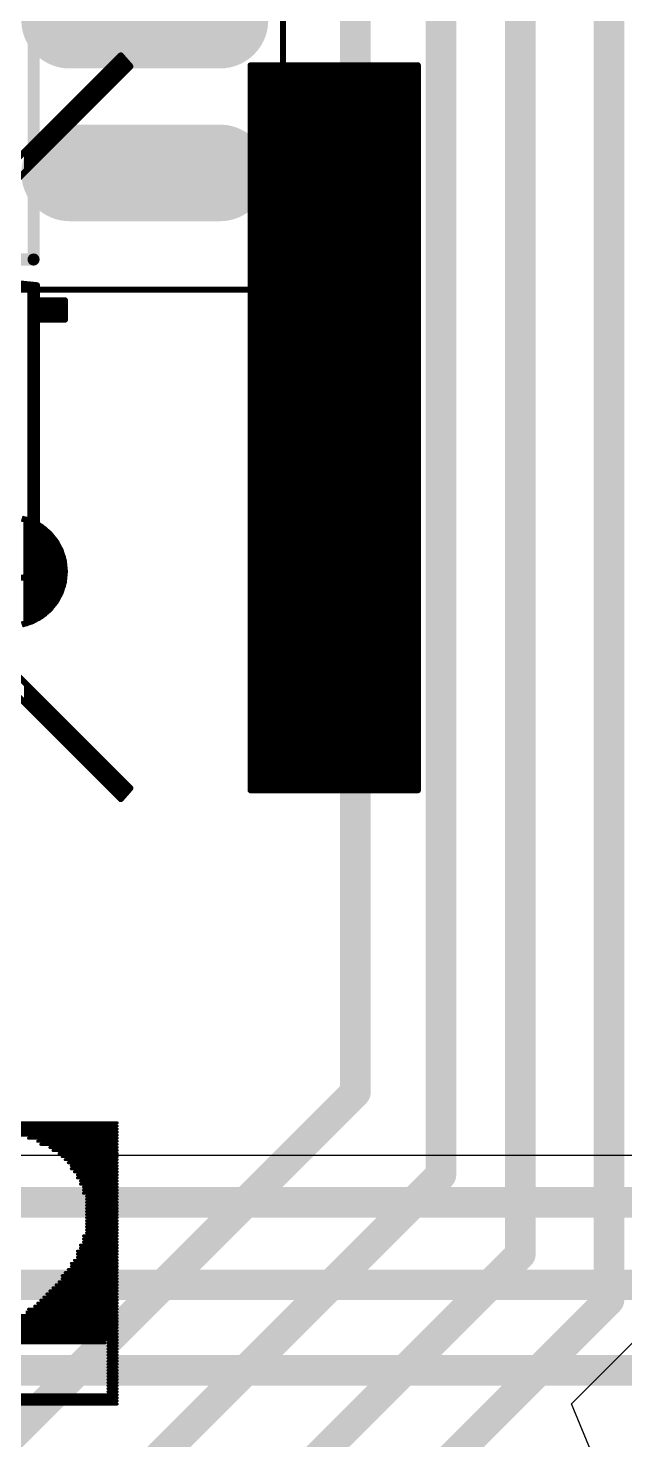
# Model space of a CAD drawing. Header units: millimetres. Extents: x 1.01 to 3.59, y 0.05 to 3.22.
# Drawn here: x 2.1159 to 2.3112, y 1.2693 to 1.7314 of the extents above; entities that cross this region are included whole.
import ezdxf

# ---------------------------------------------------------------- set-up
doc = ezdxf.new("R2010")
doc.units = ezdxf.units.MM
doc.header["$MEASUREMENT"] = 0
for name, color, linetype in [('BottomLayer', 5, 'Continuous'), ('BottomOverlay', 54, 'Continuous'), ('Mechanical13', 56, 'Continuous'), ('Mechanical15', 56, 'Continuous'), ('TopLayer', 1, 'Continuous'), ('TopOverlay', 2, 'Continuous'), ('TopPaste', 8, 'Continuous'), ('TopSolder', 216, 'Continuous')]:
    doc.layers.add(name, color=color, linetype=linetype)

# ---------------------------------------------------------------- blocks, each defined once
blk = doc.blocks.new('SOIC_18_115')
at = {"layer": 'Mechanical13', "const_width": 0.00394}
for points in [[(0.14764, -0.22835), (0.14764, 0.22835)], [(-0.14764, -0.22835), (0.14764, -0.22835)]]:
    blk.add_lwpolyline(points, dxfattribs=at)
at = {"layer": 'Mechanical13', "const_width": 0.00197}
blk.add_lwpolyline([(0.14665, -0.22835, 1), (0.14862, -0.22835, 1)], format="xyb", close=True, dxfattribs=at)
blk.add_lwpolyline([(0.14665, -0.22835, 1), (0.14862, -0.22835, 1)], format="xyb", close=True, dxfattribs=at)
at = {"layer": 'Mechanical15', "const_width": 0.00197}
for points in [[(0.22933, -0.23819), (0.22933, 0.23819)], [(-0.22933, -0.23819), (0.22933, -0.23819)]]:
    blk.add_lwpolyline(points, dxfattribs=at)
at = {"layer": 'Mechanical15', "const_width": 0.000984}
blk.add_lwpolyline([(0.22884, -0.23819, 1), (0.22982, -0.23819, 1)], format="xyb", close=True, dxfattribs=at)
blk.add_lwpolyline([(0.22884, -0.23819, 1), (0.22982, -0.23819, 1)], format="xyb", close=True, dxfattribs=at)
at = {"layer": 'TopLayer', "const_width": 0.02362}
for points in [[(0.15945, -0.15), (0.20866, -0.15)], [(0.15945, -0.2), (0.20866, -0.2)]]:
    blk.add_lwpolyline(points, dxfattribs=at)
at = {"layer": 'TopLayer', "const_width": 0.01181}
for points in [[(0.15354, -0.15, 1), (0.16535, -0.15, 1)], [(0.20276, -0.15, 1), (0.21457, -0.15, 1)], [(0.15354, -0.2, 1), (0.16535, -0.2, 1)], [(0.20276, -0.2, 1), (0.21457, -0.2, 1)]]:
    blk.add_lwpolyline(points, format="xyb", close=True, dxfattribs=at)
at = {"layer": 'TopPaste', "const_width": 0.02362}
for points in [[(0.15945, -0.15), (0.20866, -0.15)], [(0.15945, -0.2), (0.20866, -0.2)]]:
    blk.add_lwpolyline(points, dxfattribs=at)
at = {"layer": 'TopPaste', "const_width": 0.01181}
for points in [[(0.15354, -0.15, 1), (0.16535, -0.15, 1)], [(0.20276, -0.15, 1), (0.21457, -0.15, 1)], [(0.15354, -0.2, 1), (0.16535, -0.2, 1)], [(0.20276, -0.2, 1), (0.21457, -0.2, 1)]]:
    blk.add_lwpolyline(points, format="xyb", close=True, dxfattribs=at)
at = {"layer": 'TopSolder', "const_width": 0.03162}
for points in [[(0.15945, -0.15), (0.20866, -0.15)], [(0.15945, -0.2), (0.20866, -0.2)]]:
    blk.add_lwpolyline(points, dxfattribs=at)
at = {"layer": 'TopSolder', "const_width": 0.01581}
for points in [[(0.15154, -0.15, 1), (0.16735, -0.15, 1)], [(0.20076, -0.15, 1), (0.21657, -0.15, 1)], [(0.15154, -0.2, 1), (0.16735, -0.2, 1)], [(0.20076, -0.2, 1), (0.21657, -0.2, 1)]]:
    blk.add_lwpolyline(points, format="xyb", close=True, dxfattribs=at)
blk = doc.blocks.new('PICAN_B_117')
at = {"layer": 'TopOverlay', "const_width": 0.001}
for points in [[(0.22, -0.028), (0.37, -0.028)], [(0.22, -0.029), (0.37, -0.029)], [(0.22, -0.03), (0.37, -0.03)], [(0.22, -0.031), (0.37, -0.031)], [(0.338, -0.032), (0.37, -0.032)], [(0.341, -0.033), (0.37, -0.033)], [(0.344, -0.034), (0.37, -0.034)], [(0.345, -0.035), (0.37, -0.035)], [(0.348, -0.036), (0.37, -0.036)], [(0.349, -0.037), (0.37, -0.037)], [(0.351, -0.038), (0.37, -0.038)], [(0.352, -0.039), (0.37, -0.039)], [(0.353, -0.04), (0.37, -0.04)], [(0.354, -0.041), (0.37, -0.041)], [(0.355, -0.042), (0.37, -0.042)], [(0.355, -0.043), (0.37, -0.043)], [(0.356, -0.044), (0.37, -0.044)], [(0.357, -0.045), (0.37, -0.045)], [(0.357, -0.046), (0.37, -0.046)], [(0.358, -0.047), (0.37, -0.047)], [(0.358, -0.048), (0.37, -0.048)], [(0.359, -0.049), (0.37, -0.049)], [(0.359, -0.05), (0.37, -0.05)], [(0.359, -0.051), (0.37, -0.051)], [(0.36, -0.052), (0.37, -0.052)], [(0.36, -0.053), (0.37, -0.053)], [(0.36, -0.054), (0.37, -0.054)], [(0.36, -0.055), (0.37, -0.055)], [(0.36, -0.056), (0.37, -0.056)], [(0.36, -0.057), (0.37, -0.057)], [(0.36, -0.058), (0.37, -0.058)], [(0.36, -0.059), (0.37, -0.059)], [(0.36, -0.06), (0.37, -0.06)], [(0.359, -0.065), (0.37, -0.065)], [(0.36, -0.061), (0.37, -0.061)], [(0.36, -0.062), (0.37, -0.062)], [(0.36, -0.063), (0.37, -0.063)], [(0.36, -0.064), (0.37, -0.064)], [(0.358, -0.068), (0.37, -0.068)], [(0.358, -0.069), (0.37, -0.069)], [(0.359, -0.066), (0.37, -0.066)], [(0.359, -0.067), (0.37, -0.067)], [(0.355, -0.074), (0.37, -0.074)], [(0.356, -0.073), (0.37, -0.073)], [(0.357, -0.07), (0.37, -0.07)], [(0.357, -0.071), (0.37, -0.071)], [(0.357, -0.072), (0.37, -0.072)], [(0.352, -0.078), (0.37, -0.078)], [(0.352, -0.079), (0.37, -0.079)], [(0.353, -0.077), (0.37, -0.077)], [(0.354, -0.076), (0.37, -0.076)], [(0.355, -0.075), (0.37, -0.075)], [(0.348, -0.083), (0.37, -0.083)], [(0.349, -0.082), (0.37, -0.082)], [(0.35, -0.081), (0.37, -0.081)], [(0.351, -0.08), (0.37, -0.08)], [(0.343, -0.088), (0.37, -0.088)], [(0.344, -0.087), (0.37, -0.087)], [(0.345, -0.086), (0.37, -0.086)], [(0.346, -0.085), (0.37, -0.085)], [(0.347, -0.084), (0.37, -0.084)], [(0.337, -0.092), (0.37, -0.092)], [(0.338, -0.091), (0.37, -0.091)], [(0.34, -0.09), (0.37, -0.09)], [(0.341, -0.089), (0.37, -0.089)], [(0.331, -0.097), (0.37, -0.097)], [(0.332, -0.096), (0.37, -0.096)], [(0.333, -0.095), (0.37, -0.095)], [(0.334, -0.094), (0.37, -0.094)], [(0.336, -0.093), (0.37, -0.093)], [(0.327, -0.1), (0.366, -0.1)], [(0.328, -0.099), (0.37, -0.099)], [(0.329, -0.098), (0.37, -0.098)], [(0.367, -0.1), (0.37, -0.1)], [(0.367, -0.101), (0.37, -0.101)], [(0.367, -0.102), (0.37, -0.102)], [(0.367, -0.103), (0.37, -0.103)], [(0.367, -0.104), (0.37, -0.104)], [(0.367, -0.105), (0.37, -0.105)], [(0.367, -0.106), (0.37, -0.106)], [(0.367, -0.107), (0.37, -0.107)], [(0.367, -0.108), (0.37, -0.108)], [(0.367, -0.109), (0.37, -0.109)], [(0.367, -0.11), (0.37, -0.11)], [(0.367, -0.111), (0.37, -0.111)], [(0.367, -0.112), (0.37, -0.112)], [(0.367, -0.113), (0.37, -0.113)], [(0.367, -0.114), (0.37, -0.114)], [(0.367, -0.115), (0.37, -0.115)], [(0.367, -0.116), (0.37, -0.116)], [(0.22, -0.117), (0.37, -0.117)], [(0.22, -0.118), (0.37, -0.118)], [(0.22, -0.119), (0.37, -0.119)], [(0.22, -0.12), (0.37, -0.12)]]:
    blk.add_lwpolyline(points, dxfattribs=at)
at = {"layer": 'TopOverlay', "const_width": 0.0005}
for points in [[(0.36975, -0.028, 1), (0.37025, -0.028, 1)], [(0.36975, -0.029, 1), (0.37025, -0.029, 1)], [(0.36975, -0.03, 1), (0.37025, -0.03, 1)], [(0.36975, -0.031, 1), (0.37025, -0.031, 1)], [(0.36975, -0.032, 1), (0.37025, -0.032, 1)], [(0.34075, -0.033, 1), (0.34125, -0.033, 1)], [(0.34375, -0.034, 1), (0.34425, -0.034, 1)], [(0.34475, -0.035, 1), (0.34525, -0.035, 1)], [(0.34775, -0.036, 1), (0.34825, -0.036, 1)], [(0.34875, -0.037, 1), (0.34925, -0.037, 1)], [(0.36975, -0.033, 1), (0.37025, -0.033, 1)], [(0.36975, -0.034, 1), (0.37025, -0.034, 1)], [(0.36975, -0.035, 1), (0.37025, -0.035, 1)], [(0.36975, -0.036, 1), (0.37025, -0.036, 1)], [(0.36975, -0.037, 1), (0.37025, -0.037, 1)], [(0.35075, -0.038, 1), (0.35125, -0.038, 1)], [(0.35175, -0.039, 1), (0.35225, -0.039, 1)], [(0.35275, -0.04, 1), (0.35325, -0.04, 1)], [(0.35375, -0.041, 1), (0.35425, -0.041, 1)], [(0.35475, -0.042, 1), (0.35525, -0.042, 1)], [(0.36975, -0.038, 1), (0.37025, -0.038, 1)], [(0.36975, -0.039, 1), (0.37025, -0.039, 1)], [(0.36975, -0.04, 1), (0.37025, -0.04, 1)], [(0.36975, -0.041, 1), (0.37025, -0.041, 1)], [(0.36975, -0.042, 1), (0.37025, -0.042, 1)], [(0.35475, -0.043, 1), (0.35525, -0.043, 1)], [(0.35575, -0.044, 1), (0.35625, -0.044, 1)], [(0.35675, -0.045, 1), (0.35725, -0.045, 1)], [(0.35675, -0.046, 1), (0.35725, -0.046, 1)], [(0.36975, -0.043, 1), (0.37025, -0.043, 1)], [(0.36975, -0.044, 1), (0.37025, -0.044, 1)], [(0.36975, -0.045, 1), (0.37025, -0.045, 1)], [(0.36975, -0.046, 1), (0.37025, -0.046, 1)], [(0.35775, -0.047, 1), (0.35825, -0.047, 1)], [(0.35775, -0.048, 1), (0.35825, -0.048, 1)], [(0.35875, -0.049, 1), (0.35925, -0.049, 1)], [(0.35875, -0.05, 1), (0.35925, -0.05, 1)], [(0.35875, -0.051, 1), (0.35925, -0.051, 1)], [(0.36975, -0.047, 1), (0.37025, -0.047, 1)], [(0.36975, -0.048, 1), (0.37025, -0.048, 1)], [(0.36975, -0.049, 1), (0.37025, -0.049, 1)], [(0.36975, -0.05, 1), (0.37025, -0.05, 1)], [(0.36975, -0.051, 1), (0.37025, -0.051, 1)], [(0.35975, -0.052, 1), (0.36025, -0.052, 1)], [(0.35975, -0.053, 1), (0.36025, -0.053, 1)], [(0.35975, -0.054, 1), (0.36025, -0.054, 1)], [(0.35975, -0.055, 1), (0.36025, -0.055, 1)], [(0.36975, -0.052, 1), (0.37025, -0.052, 1)], [(0.36975, -0.053, 1), (0.37025, -0.053, 1)], [(0.36975, -0.054, 1), (0.37025, -0.054, 1)], [(0.36975, -0.055, 1), (0.37025, -0.055, 1)], [(0.35975, -0.056, 1), (0.36025, -0.056, 1)], [(0.35975, -0.057, 1), (0.36025, -0.057, 1)], [(0.35975, -0.058, 1), (0.36025, -0.058, 1)], [(0.35975, -0.059, 1), (0.36025, -0.059, 1)], [(0.35975, -0.06, 1), (0.36025, -0.06, 1)], [(0.36975, -0.056, 1), (0.37025, -0.056, 1)], [(0.36975, -0.057, 1), (0.37025, -0.057, 1)], [(0.36975, -0.058, 1), (0.37025, -0.058, 1)], [(0.36975, -0.059, 1), (0.37025, -0.059, 1)], [(0.36975, -0.06, 1), (0.37025, -0.06, 1)], [(0.35875, -0.065, 1), (0.35925, -0.065, 1)], [(0.35975, -0.061, 1), (0.36025, -0.061, 1)], [(0.35975, -0.062, 1), (0.36025, -0.062, 1)], [(0.35975, -0.063, 1), (0.36025, -0.063, 1)], [(0.35975, -0.064, 1), (0.36025, -0.064, 1)], [(0.36975, -0.061, 1), (0.37025, -0.061, 1)], [(0.36975, -0.062, 1), (0.37025, -0.062, 1)], [(0.36975, -0.063, 1), (0.37025, -0.063, 1)], [(0.36975, -0.064, 1), (0.37025, -0.064, 1)], [(0.36975, -0.065, 1), (0.37025, -0.065, 1)], [(0.35775, -0.068, 1), (0.35825, -0.068, 1)], [(0.35775, -0.069, 1), (0.35825, -0.069, 1)], [(0.35875, -0.066, 1), (0.35925, -0.066, 1)], [(0.35875, -0.067, 1), (0.35925, -0.067, 1)], [(0.36975, -0.066, 1), (0.37025, -0.066, 1)], [(0.36975, -0.067, 1), (0.37025, -0.067, 1)], [(0.36975, -0.068, 1), (0.37025, -0.068, 1)], [(0.36975, -0.069, 1), (0.37025, -0.069, 1)], [(0.35475, -0.074, 1), (0.35525, -0.074, 1)], [(0.35575, -0.073, 1), (0.35625, -0.073, 1)], [(0.35675, -0.07, 1), (0.35725, -0.07, 1)], [(0.35675, -0.071, 1), (0.35725, -0.071, 1)], [(0.35675, -0.072, 1), (0.35725, -0.072, 1)], [(0.36975, -0.07, 1), (0.37025, -0.07, 1)], [(0.36975, -0.071, 1), (0.37025, -0.071, 1)], [(0.36975, -0.072, 1), (0.37025, -0.072, 1)], [(0.36975, -0.073, 1), (0.37025, -0.073, 1)], [(0.36975, -0.074, 1), (0.37025, -0.074, 1)], [(0.35175, -0.078, 1), (0.35225, -0.078, 1)], [(0.35175, -0.079, 1), (0.35225, -0.079, 1)], [(0.35275, -0.077, 1), (0.35325, -0.077, 1)], [(0.35375, -0.076, 1), (0.35425, -0.076, 1)], [(0.35475, -0.075, 1), (0.35525, -0.075, 1)], [(0.36975, -0.075, 1), (0.37025, -0.075, 1)], [(0.36975, -0.076, 1), (0.37025, -0.076, 1)], [(0.36975, -0.077, 1), (0.37025, -0.077, 1)], [(0.36975, -0.078, 1), (0.37025, -0.078, 1)], [(0.36975, -0.079, 1), (0.37025, -0.079, 1)], [(0.34775, -0.083, 1), (0.34825, -0.083, 1)], [(0.34875, -0.082, 1), (0.34925, -0.082, 1)], [(0.34975, -0.081, 1), (0.35025, -0.081, 1)], [(0.35075, -0.08, 1), (0.35125, -0.08, 1)], [(0.36975, -0.08, 1), (0.37025, -0.08, 1)], [(0.36975, -0.081, 1), (0.37025, -0.081, 1)], [(0.36975, -0.082, 1), (0.37025, -0.082, 1)], [(0.36975, -0.083, 1), (0.37025, -0.083, 1)], [(0.34275, -0.088, 1), (0.34325, -0.088, 1)], [(0.34375, -0.087, 1), (0.34425, -0.087, 1)], [(0.34475, -0.086, 1), (0.34525, -0.086, 1)], [(0.34575, -0.085, 1), (0.34625, -0.085, 1)], [(0.34675, -0.084, 1), (0.34725, -0.084, 1)], [(0.36975, -0.084, 1), (0.37025, -0.084, 1)], [(0.36975, -0.085, 1), (0.37025, -0.085, 1)], [(0.36975, -0.086, 1), (0.37025, -0.086, 1)], [(0.36975, -0.087, 1), (0.37025, -0.087, 1)], [(0.36975, -0.088, 1), (0.37025, -0.088, 1)], [(0.34075, -0.089, 1), (0.34125, -0.089, 1)], [(0.36975, -0.089, 1), (0.37025, -0.089, 1)], [(0.36975, -0.09, 1), (0.37025, -0.09, 1)], [(0.36975, -0.091, 1), (0.37025, -0.091, 1)], [(0.36975, -0.092, 1), (0.37025, -0.092, 1)], [(0.36975, -0.093, 1), (0.37025, -0.093, 1)], [(0.36975, -0.094, 1), (0.37025, -0.094, 1)], [(0.36975, -0.095, 1), (0.37025, -0.095, 1)], [(0.36975, -0.096, 1), (0.37025, -0.096, 1)], [(0.36975, -0.097, 1), (0.37025, -0.097, 1)], [(0.36575, -0.1, 1), (0.36625, -0.1, 1)], [(0.36675, -0.1, 1), (0.36725, -0.1, 1)], [(0.36675, -0.101, 1), (0.36725, -0.101, 1)], [(0.36675, -0.102, 1), (0.36725, -0.102, 1)], [(0.36975, -0.098, 1), (0.37025, -0.098, 1)], [(0.36975, -0.099, 1), (0.37025, -0.099, 1)], [(0.36975, -0.1, 1), (0.37025, -0.1, 1)], [(0.36975, -0.101, 1), (0.37025, -0.101, 1)], [(0.36975, -0.102, 1), (0.37025, -0.102, 1)], [(0.36675, -0.103, 1), (0.36725, -0.103, 1)], [(0.36675, -0.104, 1), (0.36725, -0.104, 1)], [(0.36675, -0.105, 1), (0.36725, -0.105, 1)], [(0.36675, -0.106, 1), (0.36725, -0.106, 1)], [(0.36975, -0.103, 1), (0.37025, -0.103, 1)], [(0.36975, -0.104, 1), (0.37025, -0.104, 1)], [(0.36975, -0.105, 1), (0.37025, -0.105, 1)], [(0.36975, -0.106, 1), (0.37025, -0.106, 1)], [(0.36675, -0.107, 1), (0.36725, -0.107, 1)], [(0.36675, -0.108, 1), (0.36725, -0.108, 1)], [(0.36675, -0.109, 1), (0.36725, -0.109, 1)], [(0.36675, -0.11, 1), (0.36725, -0.11, 1)], [(0.36675, -0.111, 1), (0.36725, -0.111, 1)], [(0.36975, -0.107, 1), (0.37025, -0.107, 1)], [(0.36975, -0.108, 1), (0.37025, -0.108, 1)], [(0.36975, -0.109, 1), (0.37025, -0.109, 1)], [(0.36975, -0.11, 1), (0.37025, -0.11, 1)], [(0.36975, -0.111, 1), (0.37025, -0.111, 1)], [(0.36675, -0.112, 1), (0.36725, -0.112, 1)], [(0.36675, -0.113, 1), (0.36725, -0.113, 1)], [(0.36675, -0.114, 1), (0.36725, -0.114, 1)], [(0.36675, -0.115, 1), (0.36725, -0.115, 1)], [(0.36675, -0.116, 1), (0.36725, -0.116, 1)], [(0.36975, -0.112, 1), (0.37025, -0.112, 1)], [(0.36975, -0.113, 1), (0.37025, -0.113, 1)], [(0.36975, -0.114, 1), (0.37025, -0.114, 1)], [(0.36975, -0.115, 1), (0.37025, -0.115, 1)], [(0.36975, -0.116, 1), (0.37025, -0.116, 1)], [(0.36975, -0.117, 1), (0.37025, -0.117, 1)], [(0.36975, -0.118, 1), (0.37025, -0.118, 1)], [(0.36975, -0.119, 1), (0.37025, -0.119, 1)], [(0.36975, -0.12, 1), (0.37025, -0.12, 1)]]:
    blk.add_lwpolyline(points, format="xyb", close=True, dxfattribs=at)
blk = doc.blocks.new('SILK___RECYCLE______B_126')
at = {"layer": 'BottomOverlay', "const_width": 0.002}
for points in [[(0.24409, -0.00757), (0.0068, -0.00757)], [(0.0068, -0.06233), (0.0068, -0.00757)], [(0.24409, -0.00874), (0.0068, -0.00874)], [(0.24409, -0.06233), (0.24409, -0.00757)], [(0.24409, -0.01074), (0.0068, -0.01074)], [(0.24409, -0.01274), (0.0068, -0.01274)], [(0.24409, -0.01474), (0.0068, -0.01474)], [(0.24409, -0.01674), (0.0068, -0.01674)], [(0.24409, -0.01874), (0.0068, -0.01874)], [(0.24409, -0.02074), (0.0068, -0.02074)], [(0.24409, -0.02274), (0.0068, -0.02274)], [(0.24409, -0.02474), (0.0068, -0.02474)], [(0.24409, -0.02674), (0.0068, -0.02674)], [(0.24409, -0.02874), (0.0068, -0.02874)], [(0.24409, -0.03074), (0.0068, -0.03074)], [(0.24409, -0.03274), (0.0068, -0.03274)], [(0.24409, -0.03474), (0.0068, -0.03474)], [(0.24409, -0.03674), (0.0068, -0.03674)], [(0.24409, -0.03874), (0.0068, -0.03874)], [(0.24409, -0.04074), (0.0068, -0.04074)], [(0.24409, -0.04274), (0.0068, -0.04274)], [(0.24409, -0.04474), (0.0068, -0.04474)], [(0.24409, -0.04674), (0.0068, -0.04674)], [(0.24409, -0.04874), (0.0068, -0.04874)], [(0.24409, -0.05074), (0.0068, -0.05074)], [(0.24409, -0.05274), (0.0068, -0.05274)], [(0.24409, -0.05474), (0.0068, -0.05474)], [(0.24409, -0.05674), (0.0068, -0.05674)], [(0.24409, -0.05874), (0.0068, -0.05874)], [(0.24409, -0.06074), (0.0068, -0.06074)], [(0.24409, -0.06233), (0.0068, -0.06233)], [(-0.00172, -0.34678), (0.24339, -0.10167)], [(0.00354, -0.10481), (0.00714, -0.10167)], [(0.25224, -0.34678), (0.00714, -0.10167)], [(0.24698, -0.10481), (0.24339, -0.10167)], [(0.00143, -0.35037), (0.24698, -0.10481)], [(0.2491, -0.35037), (0.00354, -0.10481)], [(0.01094, -0.10546), (0.0042, -0.10546)], [(0.00894, -0.10346), (0.00508, -0.10346)], [(0.24633, -0.10546), (0.23959, -0.10546)], [(0.24544, -0.10346), (0.24159, -0.10346)], [(0.01294, -0.10746), (0.0062, -0.10746)], [(0.01494, -0.10946), (0.0082, -0.10946)], [(0.01694, -0.11146), (0.0102, -0.11146)], [(0.24033, -0.11146), (0.23359, -0.11146)], [(0.24233, -0.10946), (0.23559, -0.10946)], [(0.24433, -0.10746), (0.23759, -0.10746)], [(0.01894, -0.11346), (0.0122, -0.11346)], [(0.02094, -0.11546), (0.0142, -0.11546)], [(0.23633, -0.11546), (0.22959, -0.11546)], [(0.23833, -0.11346), (0.23159, -0.11346)], [(0.02294, -0.11746), (0.0162, -0.11746)], [(0.02494, -0.11946), (0.0182, -0.11946)], [(0.23233, -0.11946), (0.22559, -0.11946)], [(0.23433, -0.11746), (0.22759, -0.11746)], [(0.02694, -0.12146), (0.0202, -0.12146)], [(0.02894, -0.12346), (0.0222, -0.12346)], [(0.03094, -0.12546), (0.0242, -0.12546)], [(0.09002, -0.1231), (0.08373, -0.1231)], [(0.08373, -0.13225), (0.08373, -0.1231)], [(0.09002, -0.12496), (0.08373, -0.12496)], [(0.09002, -0.13225), (0.09002, -0.1231)], [(0.16259, -0.12613), (0.1656, -0.1245)], [(0.18183, -0.12576), (0.16317, -0.12576)], [(0.1656, -0.1245), (0.16893, -0.12346)], [(0.17729, -0.12376), (0.16771, -0.12376)], [(0.16893, -0.12346), (0.1725, -0.1231)], [(0.17607, -0.12346), (0.1725, -0.1231)], [(0.1794, -0.1245), (0.17607, -0.12346)], [(0.1824, -0.12613), (0.1794, -0.1245)], [(0.22633, -0.12546), (0.21959, -0.12546)], [(0.22833, -0.12346), (0.22159, -0.12346)], [(0.23033, -0.12146), (0.22359, -0.12146)], [(0.03294, -0.12746), (0.0262, -0.12746)], [(0.03494, -0.12946), (0.0282, -0.12946)], [(0.09002, -0.12696), (0.08373, -0.12696)], [(0.09002, -0.12896), (0.08373, -0.12896)], [(0.1578, -0.13091), (0.15997, -0.12829)], [(0.18633, -0.12976), (0.15865, -0.12976)], [(0.15997, -0.12829), (0.16259, -0.12613)], [(0.18447, -0.12776), (0.16052, -0.12776)], [(0.18502, -0.12829), (0.1824, -0.12613)], [(0.18718, -0.13091), (0.18502, -0.12829)], [(0.22233, -0.12946), (0.21559, -0.12946)], [(0.22433, -0.12746), (0.21759, -0.12746)], [(0.03694, -0.13146), (0.0302, -0.13146)], [(0.03894, -0.13346), (0.0322, -0.13346)], [(0.05944, -0.31794), (0.07878, -0.13225)], [(0.17428, -0.13439), (0.07856, -0.13439)], [(0.17413, -0.13239), (0.07877, -0.13239)], [(0.17412, -0.13225), (0.07878, -0.13225)], [(0.09002, -0.13096), (0.08373, -0.13096)], [(0.09002, -0.13225), (0.08373, -0.13225)], [(0.15513, -0.13725), (0.15617, -0.13393)], [(0.15617, -0.13393), (0.1578, -0.13091)], [(0.18875, -0.13376), (0.15624, -0.13376)], [(0.18772, -0.13176), (0.15727, -0.13176)], [(0.18807, -0.31799), (0.17412, -0.13225)], [(0.18882, -0.13393), (0.18718, -0.13091)], [(0.18985, -0.13725), (0.18882, -0.13393)], [(0.21833, -0.13346), (0.21159, -0.13346)], [(0.22033, -0.13146), (0.21359, -0.13146)], [(0.04094, -0.13546), (0.0342, -0.13546)], [(0.18947, -0.13576), (0.15551, -0.13576)], [(0.21633, -0.13546), (0.20959, -0.13546)]]:
    blk.add_lwpolyline(points, dxfattribs=at)
at = {"layer": 'BottomOverlay', "const_width": 0.001}
for points in [[(0.0063, -0.00757, 1), (0.0073, -0.00757, 1)], [(0.0063, -0.00757, 1), (0.0073, -0.00757, 1)], [(0.0063, -0.00874, 1), (0.0073, -0.00874, 1)], [(0.24359, -0.00757, 1), (0.24459, -0.00757, 1)], [(0.24359, -0.00757, 1), (0.24459, -0.00757, 1)], [(0.24359, -0.00874, 1), (0.24459, -0.00874, 1)], [(0.0063, -0.01074, 1), (0.0073, -0.01074, 1)], [(0.0063, -0.01274, 1), (0.0073, -0.01274, 1)], [(0.0063, -0.01474, 1), (0.0073, -0.01474, 1)], [(0.24359, -0.01074, 1), (0.24459, -0.01074, 1)], [(0.24359, -0.01274, 1), (0.24459, -0.01274, 1)], [(0.24359, -0.01474, 1), (0.24459, -0.01474, 1)], [(0.0063, -0.01674, 1), (0.0073, -0.01674, 1)], [(0.0063, -0.01874, 1), (0.0073, -0.01874, 1)], [(0.24359, -0.01674, 1), (0.24459, -0.01674, 1)], [(0.24359, -0.01874, 1), (0.24459, -0.01874, 1)], [(0.0063, -0.02074, 1), (0.0073, -0.02074, 1)], [(0.0063, -0.02274, 1), (0.0073, -0.02274, 1)], [(0.24359, -0.02074, 1), (0.24459, -0.02074, 1)], [(0.24359, -0.02274, 1), (0.24459, -0.02274, 1)], [(0.0063, -0.02474, 1), (0.0073, -0.02474, 1)], [(0.0063, -0.02674, 1), (0.0073, -0.02674, 1)], [(0.24359, -0.02474, 1), (0.24459, -0.02474, 1)], [(0.24359, -0.02674, 1), (0.24459, -0.02674, 1)], [(0.0063, -0.02874, 1), (0.0073, -0.02874, 1)], [(0.0063, -0.03074, 1), (0.0073, -0.03074, 1)], [(0.0063, -0.03274, 1), (0.0073, -0.03274, 1)], [(0.24359, -0.02874, 1), (0.24459, -0.02874, 1)], [(0.24359, -0.03074, 1), (0.24459, -0.03074, 1)], [(0.24359, -0.03274, 1), (0.24459, -0.03274, 1)], [(0.0063, -0.03474, 1), (0.0073, -0.03474, 1)], [(0.0063, -0.03674, 1), (0.0073, -0.03674, 1)], [(0.24359, -0.03474, 1), (0.24459, -0.03474, 1)], [(0.24359, -0.03674, 1), (0.24459, -0.03674, 1)], [(0.0063, -0.03874, 1), (0.0073, -0.03874, 1)], [(0.0063, -0.04074, 1), (0.0073, -0.04074, 1)], [(0.24359, -0.03874, 1), (0.24459, -0.03874, 1)], [(0.24359, -0.04074, 1), (0.24459, -0.04074, 1)], [(0.0063, -0.04274, 1), (0.0073, -0.04274, 1)], [(0.0063, -0.04474, 1), (0.0073, -0.04474, 1)], [(0.0063, -0.04674, 1), (0.0073, -0.04674, 1)], [(0.24359, -0.04274, 1), (0.24459, -0.04274, 1)], [(0.24359, -0.04474, 1), (0.24459, -0.04474, 1)], [(0.24359, -0.04674, 1), (0.24459, -0.04674, 1)], [(0.0063, -0.04874, 1), (0.0073, -0.04874, 1)], [(0.0063, -0.05074, 1), (0.0073, -0.05074, 1)], [(0.24359, -0.04874, 1), (0.24459, -0.04874, 1)], [(0.24359, -0.05074, 1), (0.24459, -0.05074, 1)], [(0.0063, -0.05274, 1), (0.0073, -0.05274, 1)], [(0.0063, -0.05474, 1), (0.0073, -0.05474, 1)], [(0.24359, -0.05274, 1), (0.24459, -0.05274, 1)], [(0.24359, -0.05474, 1), (0.24459, -0.05474, 1)], [(0.0063, -0.05674, 1), (0.0073, -0.05674, 1)], [(0.0063, -0.05874, 1), (0.0073, -0.05874, 1)], [(0.0063, -0.06074, 1), (0.0073, -0.06074, 1)], [(0.24359, -0.05674, 1), (0.24459, -0.05674, 1)], [(0.24359, -0.05874, 1), (0.24459, -0.05874, 1)], [(0.24359, -0.06074, 1), (0.24459, -0.06074, 1)], [(0.0063, -0.06233, 1), (0.0073, -0.06233, 1)], [(0.0063, -0.06233, 1), (0.0073, -0.06233, 1)], [(0.24359, -0.06233, 1), (0.24459, -0.06233, 1)], [(0.24359, -0.06233, 1), (0.24459, -0.06233, 1)], [(0.00664, -0.10167, 1), (0.00764, -0.10167, 1)], [(0.00664, -0.10167, 1), (0.00764, -0.10167, 1)], [(0.24289, -0.10167, 1), (0.24389, -0.10167, 1)], [(0.24289, -0.10167, 1), (0.24389, -0.10167, 1)], [(0.00304, -0.10481, 1), (0.00404, -0.10481, 1)], [(0.00304, -0.10481, 1), (0.00404, -0.10481, 1)], [(0.0037, -0.10546, 1), (0.0047, -0.10546, 1)], [(0.00458, -0.10346, 1), (0.00558, -0.10346, 1)], [(0.00844, -0.10346, 1), (0.00944, -0.10346, 1)], [(0.01044, -0.10546, 1), (0.01144, -0.10546, 1)], [(0.23909, -0.10546, 1), (0.24009, -0.10546, 1)], [(0.24109, -0.10346, 1), (0.24209, -0.10346, 1)], [(0.24494, -0.10346, 1), (0.24594, -0.10346, 1)], [(0.24583, -0.10546, 1), (0.24683, -0.10546, 1)], [(0.24648, -0.10481, 1), (0.24748, -0.10481, 1)], [(0.24648, -0.10481, 1), (0.24748, -0.10481, 1)], [(0.0057, -0.10746, 1), (0.0067, -0.10746, 1)], [(0.0077, -0.10946, 1), (0.0087, -0.10946, 1)], [(0.0097, -0.11146, 1), (0.0107, -0.11146, 1)], [(0.01244, -0.10746, 1), (0.01344, -0.10746, 1)], [(0.01444, -0.10946, 1), (0.01544, -0.10946, 1)], [(0.01644, -0.11146, 1), (0.01744, -0.11146, 1)], [(0.23309, -0.11146, 1), (0.23409, -0.11146, 1)], [(0.23509, -0.10946, 1), (0.23609, -0.10946, 1)], [(0.23709, -0.10746, 1), (0.23809, -0.10746, 1)], [(0.23983, -0.11146, 1), (0.24083, -0.11146, 1)], [(0.24183, -0.10946, 1), (0.24283, -0.10946, 1)], [(0.24383, -0.10746, 1), (0.24483, -0.10746, 1)], [(0.0117, -0.11346, 1), (0.0127, -0.11346, 1)], [(0.0137, -0.11546, 1), (0.0147, -0.11546, 1)], [(0.01844, -0.11346, 1), (0.01944, -0.11346, 1)], [(0.02044, -0.11546, 1), (0.02144, -0.11546, 1)], [(0.22909, -0.11546, 1), (0.23009, -0.11546, 1)], [(0.23109, -0.11346, 1), (0.23209, -0.11346, 1)], [(0.23583, -0.11546, 1), (0.23683, -0.11546, 1)], [(0.23783, -0.11346, 1), (0.23883, -0.11346, 1)], [(0.0157, -0.11746, 1), (0.0167, -0.11746, 1)], [(0.0177, -0.11946, 1), (0.0187, -0.11946, 1)], [(0.02244, -0.11746, 1), (0.02344, -0.11746, 1)], [(0.02444, -0.11946, 1), (0.02544, -0.11946, 1)], [(0.22509, -0.11946, 1), (0.22609, -0.11946, 1)], [(0.22709, -0.11746, 1), (0.22809, -0.11746, 1)], [(0.23183, -0.11946, 1), (0.23283, -0.11946, 1)], [(0.23383, -0.11746, 1), (0.23483, -0.11746, 1)], [(0.0197, -0.12146, 1), (0.0207, -0.12146, 1)], [(0.0217, -0.12346, 1), (0.0227, -0.12346, 1)], [(0.0237, -0.12546, 1), (0.0247, -0.12546, 1)], [(0.02644, -0.12146, 1), (0.02744, -0.12146, 1)], [(0.02844, -0.12346, 1), (0.02944, -0.12346, 1)], [(0.03044, -0.12546, 1), (0.03144, -0.12546, 1)], [(0.08323, -0.1231, 1), (0.08423, -0.1231, 1)], [(0.08323, -0.1231, 1), (0.08423, -0.1231, 1)], [(0.08323, -0.12496, 1), (0.08423, -0.12496, 1)], [(0.08952, -0.1231, 1), (0.09052, -0.1231, 1)], [(0.08952, -0.1231, 1), (0.09052, -0.1231, 1)], [(0.08952, -0.12496, 1), (0.09052, -0.12496, 1)], [(0.16267, -0.12576, 1), (0.16367, -0.12576, 1)], [(0.1651, -0.1245, 1), (0.1661, -0.1245, 1)], [(0.1651, -0.1245, 1), (0.1661, -0.1245, 1)], [(0.16721, -0.12376, 1), (0.16821, -0.12376, 1)], [(0.16843, -0.12346, 1), (0.16943, -0.12346, 1)], [(0.16843, -0.12346, 1), (0.16943, -0.12346, 1)], [(0.172, -0.1231, 1), (0.173, -0.1231, 1)], [(0.172, -0.1231, 1), (0.173, -0.1231, 1)], [(0.17557, -0.12346, 1), (0.17657, -0.12346, 1)], [(0.17557, -0.12346, 1), (0.17657, -0.12346, 1)], [(0.17679, -0.12376, 1), (0.17779, -0.12376, 1)], [(0.1789, -0.1245, 1), (0.1799, -0.1245, 1)], [(0.1789, -0.1245, 1), (0.1799, -0.1245, 1)], [(0.18133, -0.12576, 1), (0.18233, -0.12576, 1)], [(0.21909, -0.12546, 1), (0.22009, -0.12546, 1)], [(0.22109, -0.12346, 1), (0.22209, -0.12346, 1)], [(0.22309, -0.12146, 1), (0.22409, -0.12146, 1)], [(0.22583, -0.12546, 1), (0.22683, -0.12546, 1)], [(0.22783, -0.12346, 1), (0.22883, -0.12346, 1)], [(0.22983, -0.12146, 1), (0.23083, -0.12146, 1)], [(0.0257, -0.12746, 1), (0.0267, -0.12746, 1)], [(0.0277, -0.12946, 1), (0.0287, -0.12946, 1)], [(0.03244, -0.12746, 1), (0.03344, -0.12746, 1)], [(0.03444, -0.12946, 1), (0.03544, -0.12946, 1)], [(0.08323, -0.12696, 1), (0.08423, -0.12696, 1)], [(0.08323, -0.12896, 1), (0.08423, -0.12896, 1)], [(0.08952, -0.12696, 1), (0.09052, -0.12696, 1)], [(0.08952, -0.12896, 1), (0.09052, -0.12896, 1)], [(0.15815, -0.12976, 1), (0.15915, -0.12976, 1)], [(0.15947, -0.12829, 1), (0.16047, -0.12829, 1)], [(0.15947, -0.12829, 1), (0.16047, -0.12829, 1)], [(0.16002, -0.12776, 1), (0.16102, -0.12776, 1)], [(0.16209, -0.12613, 1), (0.16309, -0.12613, 1)], [(0.16209, -0.12613, 1), (0.16309, -0.12613, 1)], [(0.1819, -0.12613, 1), (0.1829, -0.12613, 1)], [(0.1819, -0.12613, 1), (0.1829, -0.12613, 1)], [(0.18397, -0.12776, 1), (0.18497, -0.12776, 1)], [(0.18452, -0.12829, 1), (0.18552, -0.12829, 1)], [(0.18452, -0.12829, 1), (0.18552, -0.12829, 1)], [(0.18583, -0.12976, 1), (0.18683, -0.12976, 1)], [(0.21509, -0.12946, 1), (0.21609, -0.12946, 1)], [(0.21709, -0.12746, 1), (0.21809, -0.12746, 1)], [(0.22183, -0.12946, 1), (0.22283, -0.12946, 1)], [(0.22383, -0.12746, 1), (0.22483, -0.12746, 1)], [(0.0297, -0.13146, 1), (0.0307, -0.13146, 1)], [(0.0317, -0.13346, 1), (0.0327, -0.13346, 1)], [(0.03644, -0.13146, 1), (0.03744, -0.13146, 1)], [(0.03844, -0.13346, 1), (0.03944, -0.13346, 1)], [(0.07806, -0.13439, 1), (0.07906, -0.13439, 1)], [(0.07827, -0.13239, 1), (0.07927, -0.13239, 1)], [(0.07828, -0.13225, 1), (0.07928, -0.13225, 1)], [(0.07828, -0.13225, 1), (0.07928, -0.13225, 1)], [(0.08323, -0.13096, 1), (0.08423, -0.13096, 1)], [(0.08323, -0.13225, 1), (0.08423, -0.13225, 1)], [(0.08323, -0.13225, 1), (0.08423, -0.13225, 1)], [(0.08952, -0.13096, 1), (0.09052, -0.13096, 1)], [(0.08952, -0.13225, 1), (0.09052, -0.13225, 1)], [(0.08952, -0.13225, 1), (0.09052, -0.13225, 1)], [(0.15567, -0.13393, 1), (0.15667, -0.13393, 1)], [(0.15567, -0.13393, 1), (0.15667, -0.13393, 1)], [(0.15574, -0.13376, 1), (0.15674, -0.13376, 1)], [(0.15677, -0.13176, 1), (0.15777, -0.13176, 1)], [(0.1573, -0.13091, 1), (0.1583, -0.13091, 1)], [(0.1573, -0.13091, 1), (0.1583, -0.13091, 1)], [(0.17362, -0.13225, 1), (0.17462, -0.13225, 1)], [(0.17362, -0.13225, 1), (0.17462, -0.13225, 1)], [(0.17363, -0.13239, 1), (0.17463, -0.13239, 1)], [(0.17378, -0.13439, 1), (0.17478, -0.13439, 1)], [(0.18668, -0.13091, 1), (0.18768, -0.13091, 1)], [(0.18668, -0.13091, 1), (0.18768, -0.13091, 1)], [(0.18722, -0.13176, 1), (0.18822, -0.13176, 1)], [(0.18825, -0.13376, 1), (0.18925, -0.13376, 1)], [(0.18832, -0.13393, 1), (0.18932, -0.13393, 1)], [(0.18832, -0.13393, 1), (0.18932, -0.13393, 1)], [(0.21109, -0.13346, 1), (0.21209, -0.13346, 1)], [(0.21309, -0.13146, 1), (0.21409, -0.13146, 1)], [(0.21783, -0.13346, 1), (0.21883, -0.13346, 1)], [(0.21983, -0.13146, 1), (0.22083, -0.13146, 1)], [(0.0337, -0.13546, 1), (0.0347, -0.13546, 1)], [(0.04044, -0.13546, 1), (0.04144, -0.13546, 1)], [(0.15501, -0.13576, 1), (0.15601, -0.13576, 1)], [(0.18897, -0.13576, 1), (0.18997, -0.13576, 1)], [(0.20909, -0.13546, 1), (0.21009, -0.13546, 1)], [(0.21583, -0.13546, 1), (0.21683, -0.13546, 1)]]:
    blk.add_lwpolyline(points, format="xyb", close=True, dxfattribs=at)

msp = doc.modelspace()

# ---------------------------------------------------------------- linework, layer by layer
at = {"layer": 'BottomLayer'}
msp.add_line((2.999, 1.36229), (1.61233, 1.36229), dxfattribs=at)
at = {"layer": 'BottomLayer', "const_width": 0.01}
for points in [[(1.606, 1.347), (2.999, 1.347)], [(1.533, 1.32), (2.926, 1.32)], [(1.461, 1.292), (2.672, 1.292)]]:
    msp.add_lwpolyline(points, dxfattribs=at)
at = {"layer": 'TopLayer'}
for p, q in [((2.29373, 1.2811), (2.31681, 1.30419)), ((2.30329, 1.258), (2.29373, 1.2811))]:
    msp.add_line(p, q, dxfattribs=at)
at = {"layer": 'TopLayer', "const_width": 0.01}
for points in [[(2.306, 1.315), (2.306, 1.827)], [(2.277, 1.33), (2.277, 1.807)], [(2.251, 1.356), (2.251, 1.782)], [(2.223, 1.383), (2.223, 1.758)], [(2.09, 1.25), (2.223, 1.383)], [(2.14, 1.245), (2.251, 1.356)], [(2.195, 1.248), (2.277, 1.33)], [(2.24, 1.249), (2.306, 1.315)]]:
    msp.add_lwpolyline(points, dxfattribs=at)
at = {"layer": 'TopLayer', "const_width": 0.005}
for points in [[(2.2205, 1.383, 1), (2.2255, 1.383, 1)], [(2.2205, 1.383, 1), (2.2255, 1.383, 1)], [(2.2485, 1.356, 1), (2.2535, 1.356, 1)], [(2.2485, 1.356, 1), (2.2535, 1.356, 1)], [(2.2745, 1.33, 1), (2.2795, 1.33, 1)], [(2.2745, 1.33, 1), (2.2795, 1.33, 1)], [(2.3035, 1.315, 1), (2.3085, 1.315, 1)], [(2.3035, 1.315, 1), (2.3085, 1.315, 1)]]:
    msp.add_lwpolyline(points, format="xyb", close=True, dxfattribs=at)

# ---------------------------------------------------------------- block references
msp.add_blockref('SOIC_18_115', (1.97, 1.884))
for name, p, rotation in [('SILK___RECYCLE______B_126', (2.251, 1.726), 270), ('PICAN_B_117', (1.775, 1.401), 360)]:
    msp.add_blockref(name, p, dxfattribs=dict(rotation=rotation))

doc.saveas('drawing.dxf')
